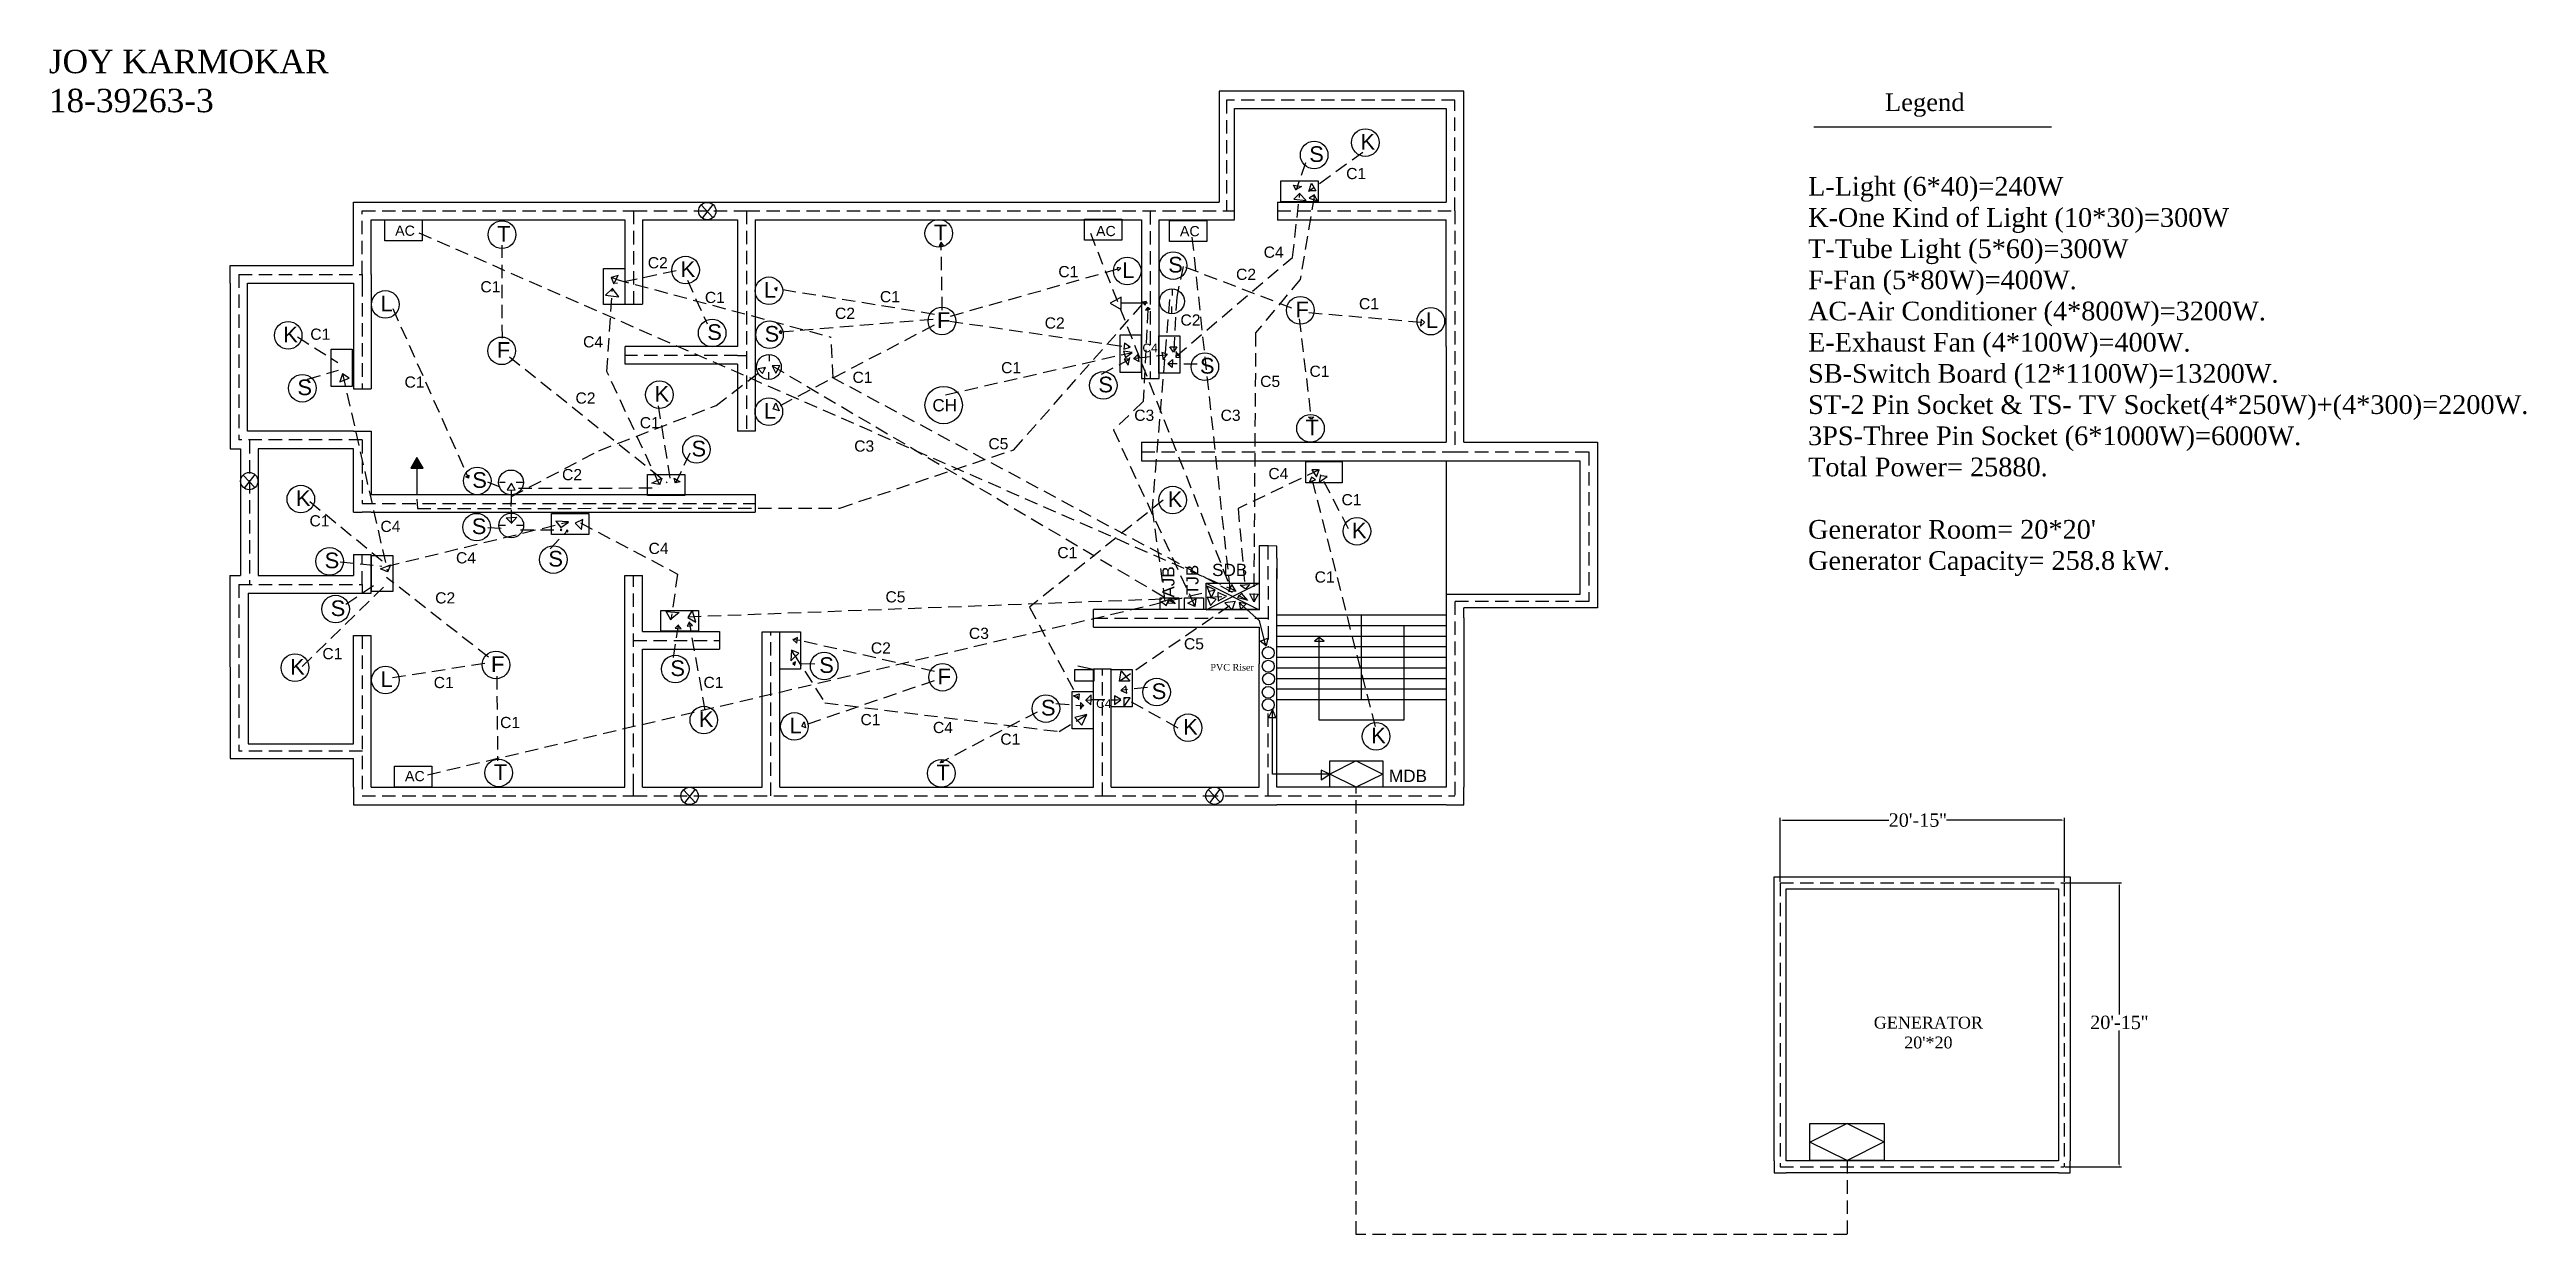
# Model space of a CAD drawing. Header units: inches. Extents: x 52 to 237, y 2 to 91.
import ezdxf

# ---------------------------------------------------------------- set-up
doc = ezdxf.new("R2010")
doc.units = ezdxf.units.IN
doc.header["$LTSCALE"] = 2
doc.header["$MEASUREMENT"] = 0
doc.linetypes.add('ACAD_ISO07W100', pattern=[3, 0, -3])
doc.linetypes.add('HIDDENX2', pattern=[0.75, 0.5, -0.25])
doc.layers.add('dash', color=7, linetype='ACAD_ISO07W100')
doc.styles.get("Standard").update_dxf_attribs({"font": 'arial.ttf'})
doc.dimstyles.get("Standard").update_dxf_attribs({"dimtxt": 0.18, "dimasz": 0.18, "dimexe": 0.18, "dimexo": 0.0625, "dimgap": 0.09, "dimtad": 0, "dimtih": 1, "dimtoh": 1, "dimdec": 4, "dimzin": 0, "dimdsep": 46, "dimtxsty": 'Standard', "dimcen": 0.09, "dimadec": 0, "dimazin": 0, "dimtfac": 1, "dimtdec": 4, "dimtofl": 0, "dimtmove": 0, "dimatfit": 3, "dimfxl": 1, "dimtolj": 1, "dimtzin": 0, "dimarcsym": 0})

# ---------------------------------------------------------------- blocks, each defined once
blk = doc.blocks.new('*D1')
at = {"color": 0, "lineweight": -2, "transparency": 16777216}
for p, q in [((181.58, 28.49), (181.58, 33.29)), ((181.76, 33.11), (189.71, 33.11)), ((202.67, 33.11), (194.04, 33.11)), ((202.85, 28.49), (202.85, 33.29))]:
    blk.add_line(p, q, dxfattribs=at)
at = {"color": 0, "transparency": 16777216}
for points in [[(181.76, 33.14), (181.76, 33.08), (181.58, 33.11)], [(202.67, 33.14), (202.67, 33.08), (202.85, 33.11)]]:
    blk.add_solid(points, dxfattribs=at)
at = {"layer": 'Defpoints', "color": 0, "transparency": 16777216}
for p in [(202.85, 33.11), (181.58, 28.43), (202.85, 28.43)]:
    blk.add_point(p, dxfattribs=at)
at = {"color": 0, "transparency": 16777216, "insert": (191.87, 33.11), "char_height": 0.18, "attachment_point": 5}
blk.add_mtext("\\A1;{\\fTimes New Roman|b0|i0|c0|p18;\\H5.55556x;20'-15''}", dxfattribs=at)
blk = doc.blocks.new('*D2')
at = {"color": 0, "lineweight": -2, "transparency": 16777216}
for p, q in [((202.91, 28.43), (207.13, 28.43)), ((206.95, 28.25), (206.95, 18.57)), ((206.95, 7.35), (206.95, 17.37)), ((202.91, 7.17), (207.13, 7.17))]:
    blk.add_line(p, q, dxfattribs=at)
at = {"color": 0, "transparency": 16777216}
for points in [[(206.92, 28.25), (206.98, 28.25), (206.95, 28.43)], [(206.92, 7.35), (206.98, 7.35), (206.95, 7.17)]]:
    blk.add_solid(points, dxfattribs=at)
at = {"layer": 'Defpoints', "color": 0, "transparency": 16777216}
for p in [(202.85, 28.43), (202.85, 7.17), (206.95, 7.17)]:
    blk.add_point(p, dxfattribs=at)
at = {"color": 0, "transparency": 16777216, "insert": (206.95, 17.97), "char_height": 0.18, "attachment_point": 5}
blk.add_mtext("\\A1;{\\fTimes New Roman|b0|i0|c0|p18;\\H5.55556x;20'-15''}", dxfattribs=at)

msp = doc.modelspace()

# ---------------------------------------------------------------- hatches: boundary and pattern name
msp.add_hatch(color=256).paths.add_polyline_path([(80.05183, 59.4467), (79.58732, 60.25124), (79.12282, 59.4467)])

# ---------------------------------------------------------------- linework, layer by layer
for p, q in [((157.90813, 87.66471), (139.60469, 87.66471)), ((139.60469, 87.66471), (139.60469, 79.35783)), ((157.90813, 79.36471), (157.90813, 87.66471)), ((140.76181, 78.0591), (140.76488, 86.36471)), ((140.76488, 86.36471), (156.58485, 86.36471)), ((156.58485, 86.36471), (156.58869, 79.36471)), ((184.09391, 85.00969), (201.88941, 85.00969)), ((74.82931, 74.61735), (74.82931, 79.36471)), ((74.82931, 79.36471), (76.14802, 79.36471)), ((74.82931, 74.61735), (74.82931, 78.046)), ((76.14802, 79.36471), (95.13747, 79.36471)), ((76.14802, 78.046), (95.13747, 78.046)), ((76.14802, 73.95799), (76.14802, 78.046)), ((95.13747, 79.36471), (104.23658, 79.36471)), ((95.13747, 78.046), (95.13747, 71.71618)), ((96.45618, 78.046), (96.45618, 71.71618)), ((96.45618, 78.046), (103.57722, 78.046)), ((100.8493, 79.15003), (101.73321, 78.20735)), ((101.71923, 79.18951), (100.92999, 78.16912)), ((103.57722, 78.046), (103.57722, 68.55128)), ((104.23658, 79.36471), (139.60469, 79.35783)), ((104.89593, 78.046), (130.21519, 78.046)), ((104.89593, 78.046), (104.89593, 62.21513)), ((130.21519, 78.046), (133.7954, 78.046)), ((133.7954, 78.046), (133.7954, 66.15339)), ((135.11411, 78.046), (140.76488, 78.046)), ((135.11411, 66.15339), (135.11411, 78.046)), ((143.96525, 79.36701), (143.96703, 78.02106)), ((143.96526, 79.36471), (156.58869, 79.36471)), ((143.967, 78.046), (156.58942, 78.046)), ((156.58942, 68.55128), (156.58942, 78.046)), ((157.90813, 66.96882), (157.90813, 79.36471)), ((65.59833, 73.29864), (65.59833, 74.61735)), ((65.59833, 74.61735), (66.91704, 74.61735)), ((66.91704, 74.61735), (74.82931, 74.61735)), ((65.59833, 73.29864), (65.59833, 65.38637)), ((66.91704, 62.22146), (66.91704, 73.29864)), ((66.91704, 73.29864), (74.82931, 73.29864)), ((74.82931, 73.29864), (74.82931, 65.38637)), ((76.14802, 73.95799), (76.14802, 73.29864)), ((76.14802, 73.29864), (76.14802, 65.38637)), ((136.08545, 72.80497), (136.08545, 72.37098)), ((95.13747, 71.71618), (96.45618, 71.71618)), ((134.2445, 71.80066), (132.28805, 71.80066)), ((136.07228, 71.05586), (136.07228, 71.54245)), ((103.57722, 68.55128), (95.1667, 68.55128)), ((95.1667, 67.23257), (95.1667, 68.55128)), ((103.57722, 67.23257), (95.1667, 67.23257)), ((103.57722, 67.23257), (103.57722, 62.21513)), ((105.92753, 67.89444), (105.92753, 67.46045)), ((156.58942, 68.55128), (156.58942, 61.40623)), ((157.90813, 61.40623), (157.90813, 66.96882)), ((65.59833, 65.38637), (65.59833, 61.56211)), ((74.82931, 65.38637), (76.14802, 65.38637)), ((105.91436, 66.14533), (105.91436, 66.63192)), ((133.7929, 66.15339), (135.11411, 66.15339)), ((65.59833, 61.56211), (65.59833, 60.90275)), ((67.70827, 62.22146), (66.91704, 62.22146)), ((74.82931, 62.22146), (67.70827, 62.22146)), ((74.82931, 62.22146), (76.14802, 62.22146)), ((76.14802, 62.22146), (76.14802, 57.4741)), ((104.90097, 62.21513), (103.57481, 62.21513)), ((133.7954, 61.40623), (133.7954, 59.99228)), ((133.7954, 61.40623), (156.58942, 61.40623)), ((157.90813, 61.40623), (167.91726, 61.40623)), ((167.91726, 61.40623), (167.91726, 49.00694)), ((65.59833, 60.90275), (66.38956, 60.90275)), ((66.38956, 60.90275), (66.38956, 51.40803)), ((74.82931, 60.90275), (67.70827, 60.90275)), ((67.70827, 60.90275), (67.70827, 51.40803)), ((74.82931, 56.15539), (74.82931, 60.90275)), ((79.59501, 57.46849), (79.59501, 59.42493)), ((133.7954, 59.99228), (156.60472, 59.99228)), ((156.60472, 59.99228), (156.58942, 35.58349)), ((156.60472, 59.99228), (166.60472, 59.99228)), ((166.60472, 59.99228), (166.60472, 49.99228)), ((66.57749, 58.93916), (67.46139, 57.99648)), ((67.44741, 58.97864), (66.65817, 57.95825)), ((76.14802, 57.4741), (104.90716, 57.4741)), ((85.75235, 58.39766), (86.18634, 58.39766)), ((87.50146, 58.38449), (87.01486, 58.38449)), ((104.89593, 57.4741), (104.89593, 56.15539)), ((74.82931, 56.15539), (75.48867, 56.15539)), ((76.14802, 56.15539), (75.48867, 56.15539)), ((76.14802, 56.15539), (104.89891, 56.15539)), ((85.76766, 55.17764), (86.20165, 55.17764)), ((87.51677, 55.16447), (87.03018, 55.16447)), ((74.82931, 52.99048), (74.82931, 51.40803)), ((74.82931, 52.99048), (76.14802, 52.99048)), ((76.14802, 52.39577), (76.14802, 52.99048)), ((76.14802, 51.40803), (76.14802, 52.39577)), ((143.27043, 53.62898), (142.61108, 53.62898)), ((143.92979, 53.62454), (142.61108, 53.62898)), ((142.61108, 53.62898), (142.61108, 52.72674)), ((142.61108, 52.72674), (142.61108, 48.87365)), ((143.92979, 52.72674), (143.92979, 53.62454)), ((143.92979, 52.72674), (143.92979, 52.72674)), ((143.92979, 52.72674), (143.92979, 51.93551)), ((143.92979, 51.93551), (143.92979, 51.14429)), ((143.92979, 51.14429), (143.92979, 51.93551)), ((65.58692, 51.40803), (66.38956, 51.40803)), ((65.58692, 51.40803), (65.59833, 37.73525)), ((66.95058, 50.08932), (67.70827, 50.08932)), ((66.95058, 50.08932), (66.95058, 38.82825)), ((67.70827, 51.40803), (74.82931, 51.40803)), ((67.70827, 50.08932), (76.16466, 50.08932)), ((76.14802, 50.08932), (76.14802, 51.40803)), ((95.13747, 35.58349), (95.13747, 51.40803)), ((95.13747, 51.40803), (96.45618, 51.40803)), ((96.45618, 47.21692), (96.45618, 51.40803)), ((138.63384, 50.84006), (142.6102, 48.85443)), ((138.63384, 48.85443), (142.6102, 50.84006)), ((142.61108, 48.87365), (130.21413, 48.87365)), ((130.21413, 47.55493), (130.21413, 48.87365)), ((143.92979, 48.46766), (150.2596, 48.46766)), ((150.2596, 42.13784), (150.2596, 48.46766)), ((150.2596, 48.46766), (156.58942, 48.46766)), ((166.60472, 49.99228), (156.60472, 49.99228)), ((167.91726, 49.00444), (157.9065, 49.00444)), ((157.90813, 48.24312), (157.90813, 49.00444)), ((157.90813, 48.24312), (157.90813, 35.58349)), ((74.82632, 46.9324), (76.1491, 46.9324)), ((74.82931, 38.82825), (74.82931, 46.9324)), ((76.14802, 35.58349), (76.14802, 46.9324)), ((96.45486, 47.21692), (102.21153, 47.21692)), ((102.21153, 47.21692), (102.21153, 45.89821)), ((105.41452, 35.58249), (105.41452, 47.20698)), ((105.41452, 47.20698), (106.73323, 47.20698)), ((106.73323, 35.58249), (106.73323, 47.20698)), ((130.21413, 47.55493), (142.61108, 47.55493)), ((142.61108, 47.55493), (142.61108, 44.81447)), ((143.92979, 47.67643), (150.2596, 47.67643)), ((143.92979, 46.8852), (150.2596, 46.8852)), ((147.09469, 46.77806), (146.7434, 46.50786)), ((146.7434, 46.50786), (147.45738, 46.50786)), ((147.45738, 46.50786), (147.09469, 46.77806)), ((147.09469, 40.58853), (147.09469, 46.7385)), ((150.2596, 47.67643), (156.58942, 47.67643)), ((150.2596, 46.8852), (156.58942, 46.8852)), ((153.42451, 47.67643), (153.42451, 40.58853)), ((96.45467, 45.89821), (102.21153, 45.89821)), ((96.45618, 35.58349), (96.45618, 45.89821)), ((130.18934, 44.39372), (129.03552, 44.6358)), ((142.61108, 35.58349), (142.61108, 44.81447)), ((143.92979, 46.09398), (150.2596, 46.09398)), ((143.92979, 45.30275), (150.2596, 45.30275)), ((143.92979, 44.51152), (150.2596, 44.51152)), ((150.2596, 46.09398), (156.58942, 46.09398)), ((150.2596, 45.30275), (156.58942, 45.30275)), ((150.2596, 44.51152), (156.58942, 44.51152)), ((130.21519, 35.58349), (130.21519, 44.42277)), ((130.21519, 44.42277), (131.5339, 44.42277)), ((131.5339, 35.58349), (131.5339, 44.42277)), ((143.92979, 43.72029), (150.2596, 43.72029)), ((143.92979, 42.92907), (150.2596, 42.92907)), ((150.2596, 43.72029), (156.58942, 43.72029)), ((150.2596, 42.92907), (156.58942, 42.92907)), ((143.92979, 35.58349), (143.92979, 42.44079)), ((143.92979, 42.13784), (150.2596, 42.13784)), ((150.2596, 42.13784), (156.58942, 42.13784)), ((153.42451, 40.58853), (147.09469, 40.58853)), ((65.59833, 37.73525), (74.84732, 37.73525)), ((66.95058, 38.82825), (74.84263, 38.82825)), ((74.82931, 35.58349), (74.82931, 37.73525)), ((149.86618, 37.55663), (147.88197, 36.54814)), ((149.86618, 37.55663), (151.85435, 36.56382)), ((74.82931, 35.58349), (74.82931, 34.26478)), ((76.14802, 35.58349), (95.13747, 35.58349)), ((96.45618, 35.58349), (105.41452, 35.58349)), ((99.52591, 35.37837), (100.40982, 34.43568)), ((100.39583, 35.41785), (99.60659, 34.39745)), ((106.73323, 35.58349), (130.21519, 35.58349)), ((131.5339, 35.58349), (142.61108, 35.58349)), ((138.79665, 35.39697), (139.68056, 34.45429)), ((139.66657, 35.43645), (138.87733, 34.41606)), ((156.58942, 35.58349), (143.92979, 35.58349)), ((147.87803, 36.54658), (147.88201, 36.5482)), ((149.86618, 35.571), (147.87803, 36.54658)), ((151.85435, 36.56382), (149.866, 35.57096)), ((157.90813, 34.26478), (157.90813, 35.58349)), ((74.82931, 34.26478), (76.14802, 34.26478)), ((76.14802, 34.26478), (95.13747, 34.26478)), ((95.13747, 34.26478), (96.45618, 34.26478)), ((96.45618, 34.26478), (130.21519, 34.26478)), ((130.21519, 34.26478), (131.5339, 34.26478)), ((131.5339, 34.26478), (137.86372, 34.26478)), ((137.86372, 34.26478), (143.92979, 34.26478)), ((156.58942, 34.26478), (143.92979, 34.26478)), ((156.58942, 34.26478), (157.90813, 34.26478)), ((186.58655, 10.40953), (183.82136, 9.00408)), ((186.58655, 10.40953), (189.35728, 9.02594)), ((186.58655, 7.64234), (183.81586, 9.00192)), ((189.35728, 9.02594), (186.58631, 7.64229))]:
    msp.add_line(p, q)
at = {"color": 7, "linetype": 'HIDDENX2'}
for p, q in [((157.24877, 87.00535), (140.1608, 87.00535)), ((140.1608, 87.00535), (140.1608, 78.70349)), ((157.24877, 78.70535), (157.24877, 87.00535)), ((75.48867, 73.95799), (75.48867, 78.70535)), ((75.48867, 78.70535), (95.79682, 78.70535)), ((95.79682, 78.70535), (104.23658, 78.70535)), ((95.79682, 78.7023), (95.79682, 71.71618)), ((104.23658, 78.71217), (104.23658, 67.89192)), ((104.23658, 78.70535), (130.87455, 78.70535)), ((130.87455, 78.70535), (140.10552, 78.70535)), ((134.45476, 78.695), (134.45476, 66.15339)), ((140.10552, 78.70535), (140.76205, 78.70535)), ((143.96613, 78.70535), (157.24877, 78.70535)), ((157.24877, 78.70535), (157.24877, 60.66277)), ((66.25769, 73.95799), (66.25769, 61.56211)), ((66.25769, 73.95799), (75.48867, 73.95799)), ((75.48867, 73.95799), (75.48867, 73.29864)), ((75.48867, 73.29864), (75.48867, 65.38637)), ((103.57722, 67.89192), (95.16689, 67.89192)), ((103.57722, 67.89192), (104.23658, 67.89192)), ((104.23658, 67.89192), (104.23658, 62.21513)), ((75.48867, 61.56211), (66.25769, 61.56211)), ((67.04892, 61.56211), (67.04892, 50.75489)), ((75.48867, 61.56211), (75.48867, 56.81475)), ((133.7954, 60.66277), (157.24877, 60.66277)), ((157.24877, 60.66277), (167.2689, 60.66277)), ((167.2689, 60.66277), (167.2689, 49.46948)), ((75.48867, 56.81475), (104.90097, 56.81475)), ((75.48867, 52.39577), (75.48867, 52.99048)), ((75.48867, 50.74867), (75.48867, 52.39577)), ((143.25784, 53.62898), (143.26862, 46.07961)), ((66.25769, 50.75547), (75.48867, 50.74867)), ((66.25769, 50.75547), (66.25769, 38.26788)), ((75.48867, 50.74867), (75.48867, 50.08932)), ((95.79682, 35.58349), (95.79682, 51.40803)), ((143.27698, 48.21429), (130.21426, 48.21429)), ((157.24877, 49.46948), (157.24877, 34.92414)), ((167.2689, 49.46948), (157.24877, 49.46948)), ((75.48867, 46.9324), (75.48867, 34.92414)), ((95.79263, 46.55757), (102.21482, 46.55757)), ((106.07388, 34.92235), (106.07388, 47.20698)), ((130.87455, 34.93202), (130.87455, 44.42815)), ((143.27043, 35.58349), (143.27043, 41.29657)), ((75.50187, 38.26788), (66.25769, 38.26788)), ((75.48867, 34.92414), (95.79682, 34.92414)), ((95.79682, 34.92414), (130.87455, 34.92414)), ((130.87455, 34.92414), (138.52307, 34.92414)), ((138.52307, 34.92414), (143.27043, 34.92414)), ((143.27043, 34.92414), (157.24877, 34.92414))]:
    msp.add_line(p, q, dxfattribs=at)
at = {"color": 1, "linetype": 'HIDDENX2'}
for p, q in [((146.07205, 82.30365), (145.36266, 80.2598)), ((150.36072, 83.08857), (146.32924, 80.16994)), ((145.36266, 80.2598), (145.17168, 80.64132)), ((145.17168, 80.64132), (145.77192, 80.53231)), ((145.77192, 80.53231), (145.3081, 80.28705)), ((146.32924, 80.16994), (146.51864, 80.7915)), ((146.84332, 80.19697), (146.32924, 80.19697)), ((146.51864, 80.7915), (146.84332, 80.19697)), ((85.97491, 69.18204), (85.95602, 76.14259)), ((118.8072, 76.35922), (118.6659, 76.09711)), ((118.6659, 76.09711), (118.97878, 76.11727)), ((118.97878, 76.11727), (118.79711, 76.35922)), ((118.89077, 71.27861), (118.8072, 76.35922)), ((98.98845, 74.22426), (94.44771, 73.26481)), ((119.51598, 70.83657), (132.24636, 74.42512)), ((132.24636, 74.42512), (131.96909, 74.46576)), ((131.96909, 74.46576), (132.05945, 74.22882)), ((132.05945, 74.22882), (132.24019, 74.42439)), ((136.91001, 74.54971), (136.42838, 72.25768)), ((145.05707, 71.42803), (136.91001, 74.54971)), ((99.81801, 73.52648), (101.30248, 70.25562)), ((118.30347, 70.96355), (106.34352, 72.89161)), ((106.34352, 72.89161), (106.4978, 72.73183)), ((106.53858, 72.97043), (106.35215, 72.88896)), ((106.4978, 72.73183), (106.53858, 72.97043)), ((77.77645, 71.40281), (83.44685, 58.69184)), ((118.20996, 70.58309), (106.67124, 69.6145)), ((119.44712, 70.45066), (132.94743, 68.5024)), ((136.42838, 72.25768), (136.20173, 68.12637)), ((145.59607, 70.64038), (146.4963, 63.11173)), ((146.30919, 71.0948), (154.99011, 70.36466)), ((154.71597, 70.59283), (154.67028, 70.09085)), ((154.99011, 70.36466), (154.71597, 70.59283)), ((70.65851, 69.26944), (73.66741, 67.37123)), ((118.27504, 70.14671), (106.24917, 63.86339)), ((106.67124, 69.6145), (106.85956, 69.53388)), ((106.83266, 69.75783), (106.68917, 69.62346)), ((106.85956, 69.53388), (106.83266, 69.75783)), ((132.52278, 68.81013), (132.46391, 68.35146)), ((132.94743, 68.5024), (132.52278, 68.81013)), ((154.67028, 70.09085), (154.94442, 70.31902)), ((71.39753, 66.10576), (73.7202, 66.79123)), ((86.51139, 67.78879), (98.31388, 58.3575)), ((119.12195, 64.94336), (133.09391, 68.11644)), ((130.79623, 66.49651), (132.93023, 67.59991)), ((133.09391, 68.11644), (132.45031, 68.20545)), ((132.45031, 68.20545), (132.59883, 67.73071)), ((132.46391, 68.35146), (132.94665, 68.49847)), ((132.93023, 67.59991), (132.50343, 67.59991)), ((132.50343, 67.59991), (132.8047, 67.14852)), ((132.59883, 67.73071), (133.10381, 68.11644)), ((132.8047, 67.14852), (132.93023, 67.7253)), ((135.75631, 67.26328), (136.12574, 67.59536)), ((137.95441, 67.22638), (135.75631, 67.26328)), ((136.0888, 66.98654), (135.79325, 67.24483)), ((136.20173, 68.12637), (135.92255, 68.53628)), ((135.92255, 68.53628), (136.43975, 68.53628)), ((136.12574, 67.59536), (136.0888, 66.98654)), ((136.43975, 68.53628), (136.20173, 68.12637)), ((97.63508, 64.12626), (98.52992, 58.55045)), ((106.24917, 63.86339), (106.43418, 64.34388)), ((106.6932, 63.75251), (106.32318, 63.86339)), ((106.43418, 64.34388), (106.6932, 63.75251)), ((146.28861, 63.27626), (146.66818, 63.29056)), ((146.4963, 63.11173), (146.28861, 63.27626)), ((146.66818, 63.29056), (146.51779, 63.11173)), ((99.99389, 60.56332), (98.92811, 58.32772)), ((83.23921, 58.80346), (83.46411, 58.93825)), ((83.44685, 58.69184), (83.23921, 58.80346)), ((83.46411, 58.93825), (83.44685, 58.69184)), ((84.86071, 58.44071), (86.01442, 57.96854)), ((87.18893, 57.94975), (97.69179, 57.97559)), ((98.92811, 58.32772), (98.82153, 58.70032)), ((98.82153, 58.70032), (99.27449, 58.43417)), ((99.27449, 58.43417), (98.92811, 58.35433)), ((146.51822, 58.78816), (146.37881, 58.42477)), ((146.37881, 58.42477), (146.80378, 58.5754)), ((151.31205, 40.11953), (146.51822, 58.78816)), ((146.80378, 58.5754), (146.51822, 58.78816)), ((147.18392, 58.95804), (147.08196, 58.41493)), ((147.08196, 58.41493), (147.69366, 58.82227)), ((149.29086, 54.91866), (147.18392, 58.95804)), ((147.69366, 58.82227), (147.18392, 58.89016)), ((71.57203, 56.95527), (77.13963, 52.39544)), ((135.40825, 57.05313), (125.42546, 49.05947)), ((84.88914, 55.00719), (86.0332, 54.9564)), ((87.32981, 54.82943), (90.43148, 54.82943)), ((89.54165, 53.40733), (90.86368, 54.80403)), ((90.36003, 54.75754), (90.36003, 54.91319)), ((90.36003, 54.91319), (90.43148, 54.82943)), ((90.43148, 54.82943), (90.36003, 54.75754)), ((90.86368, 54.80403), (90.75392, 54.78348)), ((90.75392, 54.78348), (90.86213, 54.69701)), ((90.86213, 54.69701), (90.86213, 54.8024)), ((73.8332, 52.43805), (76.94765, 52.11844)), ((70.99139, 44.61796), (77.09477, 50.57428)), ((74.25354, 49.2779), (76.70893, 50.92465)), ((84.94764, 45.29857), (77.30616, 51.27576)), ((125.42546, 49.05947), (129.0883, 42.18629)), ((98.77508, 45.28529), (99.15854, 47.74018)), ((99.15854, 47.74018), (98.91452, 47.47902)), ((98.91452, 47.47902), (99.35028, 47.42679)), ((99.35028, 47.42679), (99.14111, 47.70536)), ((99.96984, 47.94022), (99.79367, 47.63228)), ((99.79367, 47.63228), (100.19005, 47.67627)), ((101.15897, 41.34143), (99.96984, 47.94022)), ((100.19005, 47.67627), (99.96984, 47.89623)), ((108.23767, 46.54966), (107.69987, 46.62641)), ((107.69987, 46.62641), (108.01023, 46.35353)), ((108.06687, 46.7873), (107.70813, 46.61757)), ((108.01023, 46.35353), (108.06687, 46.7873)), ((118.30239, 44.24738), (108.23767, 46.54966)), ((84.65985, 44.83551), (77.67772, 43.73956)), ((107.89756, 44.9596), (107.68884, 44.83855)), ((109.36235, 44.79304), (107.70022, 44.83674)), ((107.70022, 44.83674), (107.8639, 44.69731)), ((107.8639, 44.69731), (107.89756, 44.9596)), ((85.55565, 43.89281), (85.62076, 37.54948)), ((118.28476, 43.54523), (108.38176, 40.151)), ((134.24928, 43.03813), (132.24343, 42.82346)), ((132.24343, 42.82346), (132.69372, 42.60879)), ((132.63232, 43.15057), (132.25367, 42.81323)), ((132.69372, 42.60879), (132.63232, 43.15057)), ((125.99377, 41.2042), (118.73254, 37.38875)), ((127.39427, 41.83259), (129.48531, 41.67672)), ((128.69986, 42.41262), (129.12066, 42.57428)), ((129.0883, 42.18629), (128.69986, 42.41262)), ((129.12066, 42.57428), (129.0883, 42.12162)), ((129.48531, 41.67672), (129.22466, 41.91552)), ((129.22466, 41.91552), (129.22466, 41.42628)), ((129.22466, 41.42628), (129.4414, 41.71695)), ((132.46433, 41.60033), (132.94275, 42.27521)), ((132.94275, 42.27521), (132.46433, 42.26253)), ((136.53624, 40.00645), (132.46433, 42.26253)), ((132.46433, 42.26253), (132.46433, 41.60033)), ((108.38176, 40.151), (108.55217, 40.45955)), ((108.66048, 40.02682), (108.38176, 40.151)), ((108.55217, 40.45955), (108.66048, 40.02682)), ((118.73254, 37.38875), (118.89268, 37.56483)), ((118.96897, 37.42764), (118.73254, 37.38875)), ((118.89268, 37.56483), (118.96897, 37.42764))]:
    msp.add_line(p, q, dxfattribs=at)
at = {"color": 2, "linetype": 'HIDDENX2'}
for p, q in [((145.09148, 75.22947), (145.65282, 80.04213)), ((145.65282, 80.04213), (145.18504, 79.57488)), ((146.1206, 79.48143), (145.65282, 79.99541)), ((146.72162, 79.7637), (145.6633, 73.572)), ((146.72945, 79.89872), (146.34941, 79.65197)), ((146.71045, 79.74687), (146.72945, 79.89872)), ((146.95747, 79.46217), (146.74845, 79.86075)), ((145.18504, 79.57488), (146.1206, 79.48143)), ((146.34941, 79.65197), (146.95747, 79.46217)), ((136.39322, 67.84108), (145.09148, 75.22947)), ((94.20991, 72.90429), (93.69796, 72.39292)), ((93.69796, 72.39292), (94.6792, 72.26508)), ((93.79683, 66.68999), (94.20991, 72.90429)), ((94.47849, 73.59285), (94.10639, 73.72028)), ((94.10639, 73.72028), (94.31902, 73.24241)), ((94.63796, 73.86895), (94.12765, 73.72028)), ((94.6792, 72.26508), (94.20207, 72.91321)), ((94.31902, 73.24241), (94.63796, 73.86895)), ((94.45849, 73.59391), (110.56344, 69.26288)), ((145.6633, 73.572), (142.33715, 69.57004)), ((110.7326, 66.20591), (110.56344, 69.26288)), ((142.33715, 69.57004), (142.19374, 49.43849)), ((133.43984, 67.68126), (133.19233, 67.64902)), ((133.19233, 67.64902), (133.62279, 67.44478)), ((133.51517, 67.96074), (133.21385, 67.64902)), ((133.43255, 67.68108), (135.73654, 67.95505)), ((133.62279, 67.44478), (133.51517, 67.96074)), ((135.73654, 67.95505), (135.32511, 68.11944)), ((135.32511, 68.11944), (135.4074, 67.57149)), ((135.4074, 67.57149), (135.68168, 67.95505)), ((136.70514, 67.73622), (136.37479, 68.17619)), ((136.39314, 68.10286), (136.37479, 67.75455)), ((136.37479, 67.75455), (136.70514, 67.73622)), ((74.02492, 66.51184), (73.82553, 65.90439)), ((73.82553, 65.90439), (74.51342, 66.18322)), ((74.51342, 66.18322), (74.00498, 66.52179)), ((74.01494, 66.52507), (77.38046, 51.69233)), ((97.72673, 58.23), (93.79683, 66.68999)), ((110.62894, 66.26156), (141.69406, 49.58252)), ((147.08965, 59.32351), (141.03169, 56.44436)), ((147.03805, 59.32797), (146.53359, 59.32797)), ((146.53359, 59.32797), (146.90223, 58.8047)), ((146.90223, 58.8047), (147.09626, 59.32797)), ((97.1614, 58.33063), (97.89789, 58.71518)), ((97.73051, 58.23031), (97.1614, 58.33063)), ((97.89789, 58.71518), (97.73051, 58.19687)), ((91.99944, 55.60047), (91.42641, 55.34494)), ((91.90735, 54.86456), (91.99944, 55.60047)), ((141.03169, 56.44436), (141.54508, 50.42865)), ((77.29188, 52.10184), (90.91403, 55.42721)), ((90.91403, 55.42721), (89.98123, 55.4754)), ((89.98123, 55.4754), (90.35113, 55.00953)), ((90.35113, 55.00953), (90.91403, 55.41114)), ((91.42641, 55.34494), (91.90735, 54.86456)), ((91.81289, 55.34903), (99.08737, 51.52636)), ((76.844, 51.92873), (77.61714, 52.21242)), ((77.38046, 51.69233), (76.844, 51.92873)), ((77.61714, 52.21242), (77.38046, 51.67657)), ((99.08737, 51.52636), (98.58132, 48.11439)), ((140.19137, 49.85207), (139.5168, 50.13714)), ((139.5168, 50.13714), (139.54274, 49.51517)), ((141.29101, 50.07637), (140.98755, 49.78448)), ((141.17659, 50.70471), (141.88286, 50.73538)), ((141.54508, 50.42865), (141.17659, 50.70471)), ((141.76377, 49.54683), (141.29101, 50.08759)), ((141.88286, 50.73538), (141.57579, 50.39798)), ((142.19374, 49.43849), (141.89547, 50.05299)), ((141.89547, 50.05299), (142.5293, 50.01575)), ((98.58132, 48.11439), (98.23341, 48.71465)), ((98.23341, 48.71465), (99.21388, 48.65146)), ((99.21388, 48.65146), (98.51806, 48.11439)), ((100.1311, 48.71465), (99.84645, 48.27235)), ((99.84645, 48.27235), (100.44738, 47.92484)), ((99.84648, 48.33821), (140.19137, 49.85207)), ((100.44738, 47.92484), (100.19436, 48.74624)), ((132.13977, 43.51681), (140.82645, 49.46586)), ((139.54274, 49.51517), (140.08759, 49.82615)), ((140.82645, 49.46586), (140.03124, 49.37421)), ((140.03124, 49.37421), (140.58177, 48.85486)), ((140.58177, 48.85486), (140.81116, 49.46586)), ((140.98755, 49.78448), (141.73677, 49.60078)), ((142.5293, 50.01575), (142.21238, 49.41987)), ((107.59758, 45.83447), (107.55487, 45.02921)), ((107.55487, 45.02921), (108.14904, 45.60417)), ((107.80123, 45.51432), (107.59758, 45.83447)), ((108.14904, 45.60417), (107.59758, 45.83447)), ((107.80123, 45.51432), (110.10565, 41.89181)), ((132.14292, 43.51684), (132.27749, 44.29454)), ((132.92151, 43.51684), (132.14292, 43.51684)), ((132.27749, 44.29454), (132.62353, 43.86248)), ((132.5933, 43.89161), (132.92151, 43.51684)), ((110.10565, 41.89181), (127.63435, 39.74094)), ((129.71211, 41.02392), (128.80545, 40.79751)), ((128.80545, 40.79751), (129.33433, 40.23149)), ((129.29656, 40.75978), (129.71211, 41.02392)), ((129.33433, 40.23149), (129.71211, 41.02392)), ((129.61023, 42.08369), (130.03988, 42.10753)), ((130.03307, 42.48174), (129.62101, 42.0795)), ((129.62101, 42.0795), (130.01434, 41.73339)), ((130.01434, 41.73339), (130.04243, 42.13563)), ((130.03988, 42.10753), (130.03307, 42.48174)), ((130.04243, 42.13563), (131.97546, 42.12131)), ((132.23985, 42.14532), (131.78317, 42.40941)), ((131.78317, 42.40941), (131.78317, 41.76118)), ((131.78317, 41.76118), (132.23985, 42.12131)), ((131.97546, 42.12131), (132.23985, 42.14532)), ((127.63435, 39.74094), (129.29656, 40.75978)), ((149.86961, 2.10327), (149.86961, 35.60363)), ((186.5845, 7.6558), (186.5845, 2.10327)), ((186.5845, 2.10327), (149.86961, 2.10327))]:
    msp.add_line(p, q, dxfattribs=at)
at = {"color": 5, "linetype": 'HIDDENX2'}
for p, q in [((79.7325, 77.06829), (140.15402, 50.57491)), ((129.97217, 77.04052), (140.48126, 50.39859)), ((137.56958, 76.74516), (140.40998, 50.39252)), ((80.37142, 36.50816), (139.31624, 50.3368)), ((139.31624, 50.3368), (138.69311, 50.63319)), ((138.69311, 50.63319), (139.00962, 49.78354)), ((139.00962, 49.78354), (139.31624, 50.3368)), ((140.15402, 50.57491), (140.83112, 50.29642)), ((140.54824, 50.73746), (140.30354, 50.21927)), ((140.30354, 50.21927), (140.87539, 50.27821)), ((140.83112, 50.29642), (140.54824, 50.73746)), ((139.39257, 49.6575), (138.70646, 49.80094)), ((138.70646, 49.80094), (138.96175, 49.16342)), ((138.96175, 49.16342), (139.39257, 49.64156))]:
    msp.add_line(p, q, dxfattribs=at)
at = {"color": 67, "linetype": 'HIDDENX2', "true_color": 0x727430}
for p, q in [((124.25346, 60.83677), (133.93911, 71.80066)), ((134.16391, 71.91945), (133.8726, 71.87881)), ((133.8726, 71.87881), (134.06149, 71.65684)), ((134.27769, 71.3054), (133.92964, 64.43593)), ((134.06149, 71.65684), (134.16391, 71.91945)), ((134.23705, 71.47926), (134.09482, 71.26839)), ((134.09482, 71.26839), (134.43483, 71.34386)), ((134.43483, 71.34386), (134.23705, 71.47926)), ((134.23705, 71.47926), (134.43483, 71.34386)), ((134.43483, 71.34386), (134.23705, 71.47926)), ((134.23705, 71.47926), (134.27769, 71.3054)), ((133.92964, 64.43593), (131.7014, 62.32338)), ((131.7014, 62.32338), (137.79536, 49.09773)), ((111.23148, 56.47013), (124.25346, 60.83677)), ((79.57928, 57.13501), (79.62473, 56.4312)), ((79.62473, 56.4312), (111.23148, 56.47013)), ((137.26849, 49.34917), (137.85391, 49.68248)), ((137.79536, 49.09773), (137.26849, 49.34917)), ((137.85391, 49.68248), (137.79536, 49.09773))]:
    msp.add_line(p, q, dxfattribs=at)
at = {"color": 6, "linetype": 'HIDDENX2'}
for p, q in [((135.89969, 72.08223), (134.58328, 56.40594)), ((101.96297, 64.13408), (105.66527, 66.9869)), ((105.66527, 66.9869), (105.12596, 66.89298)), ((105.12596, 66.89298), (105.44805, 66.52995)), ((105.44805, 66.52995), (105.66527, 66.9869)), ((106.73818, 67.14781), (106.17158, 67.10868)), ((106.17158, 67.10868), (136.32801, 49.31976)), ((106.17158, 67.10868), (106.4306, 66.55384)), ((106.4306, 66.55384), (106.73818, 67.14781)), ((93.18323, 60.75296), (101.96297, 64.13408)), ((86.65372, 57.32628), (93.18323, 60.75296)), ((86.64845, 58.31912), (86.33827, 57.82511)), ((86.33827, 57.82511), (86.93367, 57.8106)), ((86.93367, 57.8106), (86.64807, 58.31346)), ((86.64845, 55.33511), (86.64845, 58.31912)), ((86.25736, 55.74537), (87.06511, 55.78425)), ((86.64664, 55.33709), (86.25736, 55.74537)), ((87.06511, 55.78425), (86.64177, 55.32251)), ((86.64527, 56.58206), (86.65372, 57.32628)), ((134.58328, 56.40594), (135.59081, 49.19969)), ((135.26459, 49.46037), (135.80828, 49.61243)), ((135.59081, 49.19969), (135.26459, 49.46037)), ((135.80828, 49.61243), (135.61255, 49.13452)), ((135.74891, 49.34387), (135.98216, 49.69736)), ((136.32801, 49.31976), (135.74891, 49.34387)), ((135.98216, 49.69736), (136.31997, 49.31173))]:
    msp.add_line(p, q, dxfattribs=at)
at = {"color": 7}
for p, q in [((143.92979, 42.44079), (143.92979, 51.14429)), ((95.79682, 34.92414), (95.79682, 35.58349)), ((143.27043, 34.92414), (143.27043, 35.58349))]:
    msp.add_line(p, q, dxfattribs=at)
at = {"color": 4, "linetype": 'Continuous'}
for p, q in [((141.20397, 49.31006), (141.10636, 49.40647)), ((141.10636, 49.40647), (141.19755, 48.87703)), ((141.62501, 49.304), (141.10636, 49.40647)), ((141.19755, 48.87703), (141.62501, 49.304)), ((142.61866, 48.03596), (141.20397, 49.31006)), ((143.0593, 46.34489), (142.61866, 48.03596)), ((142.68818, 46.50817), (143.2382, 46.73439)), ((143.11597, 46.15628), (142.68818, 46.50817)), ((143.05846, 46.35018), (143.11597, 46.15628)), ((143.2382, 46.73439), (143.11597, 46.15269)), ((143.58696, 41.39609), (143.31073, 40.78434)), ((143.31073, 40.78434), (143.85833, 40.78434)), ((143.58696, 36.54658), (143.58696, 41.39609)), ((143.85833, 40.78434), (143.58696, 41.39609)), ((147.87803, 36.54658), (143.58696, 36.54658)), ((147.87803, 36.54658), (147.23263, 36.86357)), ((147.23263, 36.86357), (147.23263, 36.13159)), ((147.23263, 36.13159), (147.88201, 36.5482))]:
    msp.add_line(p, q, dxfattribs=at)
at = {"color": 0}
for p, q in [((181.13795, 27.98141), (181.13795, 28.87471)), ((181.13795, 28.87471), (182.03124, 28.87471)), ((181.13795, 7.61424), (181.13795, 27.98141)), ((182.03124, 28.87471), (202.39842, 28.87471)), ((182.03124, 27.98141), (202.39842, 27.98141)), ((182.03124, 7.61424), (182.03124, 27.98141)), ((202.39842, 28.87471), (203.29172, 28.87471)), ((202.39842, 27.98141), (202.39842, 7.61424)), ((203.29172, 28.87471), (203.29172, 27.98141)), ((203.29172, 27.98141), (203.29172, 7.61424)), ((181.13795, 7.61424), (181.13795, 6.72094)), ((202.39842, 7.61424), (182.03124, 7.61424)), ((203.29172, 6.72094), (203.29172, 7.61424)), ((181.13795, 6.72094), (182.03124, 6.72094)), ((202.39842, 6.72094), (182.03124, 6.72094)), ((202.39842, 6.72094), (203.29172, 6.72094))]:
    msp.add_line(p, q, dxfattribs=at)
at = {"color": 0, "linetype": 'HIDDENX2'}
for p, q in [((181.5846, 28.42806), (181.5846, 7.16759)), ((181.5846, 28.42806), (202.84507, 28.42806)), ((202.84507, 28.42806), (202.84507, 7.16759)), ((181.5846, 7.16759), (202.84507, 7.16759))]:
    msp.add_line(p, q, dxfattribs=at)
for points in [[(144.21035, 79.38751), (144.21035, 80.95506), (147.00598, 80.95506), (147.00598, 79.38751)], [(79.97501, 78.03054), (79.97501, 76.46298), (77.17939, 76.46298), (77.17939, 78.03054)], [(132.3228, 78.08347), (132.3228, 76.51591), (129.52717, 76.51591), (129.52717, 78.08347)], [(138.69344, 77.99483), (138.69344, 76.42727), (135.89782, 76.42727), (135.89782, 77.99483)], [(95.14396, 71.70392), (93.54768, 71.70392), (93.54768, 74.40527), (95.14396, 74.40527)], [(131.46175, 71.79297), (132.26629, 71.32847), (132.26629, 72.25747)], [(133.77759, 66.62379), (132.21004, 66.62379), (132.21004, 69.41942), (133.77759, 69.41942)], [(136.67291, 66.55271), (135.10535, 66.55271), (135.10535, 69.34834), (136.67291, 69.34834)], [(73.17057, 68.36928), (74.73813, 68.36928), (74.73813, 65.57366), (73.17057, 65.57366)], [(79.58732, 60.25124), (79.12282, 59.4467), (80.05183, 59.4467)], [(146.10235, 58.35525), (146.10235, 59.95153), (148.8037, 59.95153), (148.8037, 58.35525)], [(99.61784, 58.98021), (99.61784, 57.41265), (96.82221, 57.41265), (96.82221, 58.98021)], [(92.43764, 56.06187), (92.43764, 54.49431), (89.64201, 54.49431), (89.64201, 56.06187)], [(77.77426, 50.21787), (76.17798, 50.21787), (76.17798, 52.91922), (77.77426, 52.91922)], [(138.63384, 50.84006), (142.6102, 50.84006), (142.6102, 48.85443), (138.63384, 48.85443)], [(97.84394, 47.24193), (97.84394, 48.80949), (100.63957, 48.80949), (100.63957, 47.24193)], [(135.19353, 49.75631), (136.6015, 49.75631), (136.6015, 48.883), (135.19353, 48.883)], [(137.01648, 49.75631), (138.42445, 49.75631), (138.42445, 48.883), (137.01648, 48.883)], [(106.72403, 47.20696), (108.29159, 47.20696), (108.29159, 44.41134), (106.72403, 44.41134)], [(130.18, 39.93304), (128.61244, 39.93304), (128.61244, 42.72866), (130.18, 42.72866)], [(130.21911, 43.52218), (128.81114, 43.52218), (128.81114, 44.39548), (130.21911, 44.39548)], [(131.52808, 44.39596), (133.09564, 44.39596), (133.09564, 41.60033), (131.52808, 41.60033)], [(80.70027, 37.13928), (80.70027, 35.57172), (77.90465, 35.57172), (77.90465, 37.13928)], [(147.878, 37.55663), (151.85435, 37.55663), (151.85435, 35.571), (147.878, 35.571)], [(183.81582, 10.40953), (189.35728, 10.40953), (189.35728, 7.64234), (183.81582, 7.64234)]]:
    msp.add_lwpolyline(points, close=True)
for centre, radius in [((146.7163, 82.89076), 1.03274), ((150.54633, 83.82038), 1.03274), ((85.94718, 76.93103), 1.03274), ((101.30763, 78.69359), 0.64645), ((118.62977, 77.02687), 1.03274), ((99.6833, 74.27927), 1.03274), ((132.72792, 74.21003), 1.03274), ((136.16434, 74.61356), 1.03274), ((77.21948, 71.70601), 1.03274), ((105.91666, 72.72687), 1.03274), ((136.07335, 71.93826), 0.92898), ((145.68104, 71.26574), 1.03274), ((101.67407, 69.57018), 1.03274), ((105.96465, 69.44162), 1.03274), ((118.86345, 70.46557), 1.03274), ((155.44653, 70.45208), 1.03274), ((69.94963, 69.39285), 1.03274), ((85.92551, 68.23239), 1.03274), ((105.91543, 67.02773), 0.92898), ((138.53777, 67.04705), 1.03274), ((71.00596, 65.4361), 1.03274), ((97.72705, 64.95242), 1.03274), ((118.99497, 64.17147), 1.39856), ((130.93536, 65.64664), 1.03274), ((105.91304, 63.67957), 1.03274), ((146.44209, 62.43369), 1.03274), ((100.4987, 60.85358), 1.03274), ((84.09195, 58.50132), 1.03274), ((86.61905, 58.38556), 0.92898), ((67.03582, 58.48272), 0.64645), ((70.89434, 57.13973), 1.03274), ((136.12854, 57.06296), 1.03274), ((84.05423, 55.03905), 1.03274), ((86.63436, 55.16554), 0.92898), ((149.91305, 54.73101), 1.03274), ((73.04679, 52.48111), 1.03274), ((89.78602, 52.61066), 1.03274), ((73.49583, 48.90516), 1.03274), ((70.4585, 44.52188), 1.03274), ((77.228, 43.59887), 1.03274), ((85.49508, 44.72872), 1.03274), ((98.91271, 44.41637), 1.03274), ((110.05311, 44.64928), 1.03274), ((118.90934, 43.80584), 1.03274), ((134.92676, 42.69539), 1.03274), ((101.04756, 40.59928), 1.03274), ((107.82501, 40.12368), 1.03274), ((126.64117, 41.46149), 1.03274), ((137.2831, 40.02535), 1.03274), ((151.34987, 39.38298), 1.03274), ((85.69465, 36.64756), 1.03274), ((118.82325, 36.61499), 1.03274), ((99.98424, 34.92193), 0.64645), ((139.25498, 34.94054), 0.64645)]:
    msp.add_circle(centre, radius)
at = {"color": 20, "linetype": 'Continuous'}
for centre in [(143.28211, 45.63207), (143.28256, 44.63265), (143.28256, 42.67736), (143.30481, 43.67722), (143.28256, 41.74415)]:
    msp.add_circle(centre, 0.44774, dxfattribs=at)

# ---------------------------------------------------------------- texts
at = {"attachment_point": 1}
for s, insert, char_height, width in [('{\\fTimes New Roman|b0|i0|c0|p18;JOY KARMOKAR\\P18-39263-3}', (52.03738, 90.76339), 1.7513081, 30.7369682), ('S', (146.34828, 83.54295), 1.17293, 1.882647), ('K', (150.17832, 84.47258), 1.17293, 1.882647), ('T', (85.57916, 77.58323), 1.17293, 1.882647), ('T', (118.26175, 77.67907), 1.17293, 1.882647), ('K', (99.31529, 74.93146), 1.17293, 1.882647), ('L', (132.3599, 74.86223), 1.17293, 1.882647), ('S', (135.79633, 75.26575), 1.17293, 1.882647), ('L', (76.85146, 72.35821), 1.17293, 1.882647), ('L', (105.54864, 73.37907), 1.17293, 1.882647), ('F', (118.49543, 71.11777), 1.17293, 1.882647), ('F', (145.31303, 71.91794), 1.17293, 1.882647), ('L', (155.07852, 71.10427), 1.17293, 1.882647), ('K', (69.58162, 70.04505), 1.17293, 1.882647), ('F', (85.5575, 68.88459), 1.17293, 1.882647), ('S', (101.30605, 70.22238), 1.17293, 1.882647), ('S', (105.59663, 70.09382), 1.17293, 1.882647), ('S', (138.16975, 67.69925), 1.17293, 1.882647), ('S', (70.63795, 66.0883), 1.17293, 1.882647), ('K', (97.35903, 65.60462), 1.17293, 1.882647), ('S', (130.56734, 66.29884), 1.17293, 1.882647), ('L', (105.54502, 64.33177), 1.17293, 1.882647), ('T', (146.07407, 63.08589), 1.17293, 1.882647), ('S', (100.13069, 61.50578), 1.17293, 1.882647), ('K', (70.52632, 57.79193), 1.17293, 1.882647), ('S', (83.72394, 59.15351), 1.17293, 1.882647), ('K', (135.76052, 57.71516), 1.17293, 1.882647), ('S', (83.68621, 55.69124), 1.17293, 1.882647), ('K', (149.54503, 55.38321), 1.17293, 1.882647), ('S', (72.67877, 53.13331), 1.17293, 1.882647), ('S', (89.418, 53.26286), 1.17293, 1.882647), ('S', (73.12782, 49.55736), 1.17293, 1.882647), ('K', (70.09048, 45.17408), 1.17293, 1.882647), ('F', (85.12706, 45.38092), 1.17293, 1.882647), ('S', (98.5447, 45.06857), 1.17293, 1.882647), ('S', (109.68509, 45.30148), 1.17293, 1.882647), ('{\\fTimes New Roman|b0|i0|c0|p18;PVC Riser}', (138.94987, 44.79781), 0.5, 8.0897446), ('L', (76.85999, 44.25107), 1.17293, 1.882647), ('F', (118.54132, 44.45804), 1.17293, 1.882647), ('S', (134.55875, 43.34759), 1.17293, 1.882647), ('K', (100.67954, 41.25148), 1.17293, 1.882647), ('L', (107.457, 40.77588), 1.17293, 1.882647), ('S', (126.27316, 42.11368), 1.17293, 1.882647), ('K', (136.91508, 40.67755), 1.17293, 1.882647), ('K', (150.98185, 40.03518), 1.17293, 1.882647), ('T', (85.32663, 37.29976), 1.17293, 1.882647), ('T', (118.45524, 37.26718), 1.17293, 1.882647)]:
    msp.add_mtext(s, dxfattribs=dict(at, insert=insert, char_height=char_height, width=width))
at = {"color": 1, "attachment_point": 1}
for s, insert, char_height, width in [('C1', (149.11151, 81.92022), 0.837807, 1.882647), ('{\\C2;C4}', (142.93876, 76.03598), 0.837807, 1.882647), ('C2', (96.85501, 75.24388), 0.837807, 1.882647), ('C1', (127.57469, 74.58048), 0.837807, 1.882647), ('C2', (140.8722, 74.37979), 0.837807, 1.882647), ('C1', (84.33035, 73.4471), 0.837807, 1.882647), ('C1', (101.12784, 72.6484), 0.837807, 1.882647), ('C1', (114.22713, 72.70526), 0.837807, 1.882647), ('C2', (110.86307, 71.46263), 0.837807, 1.882647), ('C2', (126.55263, 70.7375), 0.837807, 1.882647), ('C2', (136.7145, 70.95723), 0.837807, 1.882647), ('C1', (150.06915, 72.17707), 0.837807, 1.882647), ('C1', (71.60375, 69.8982), 0.837807, 1.882647), ('{\\C2;C4}', (92.0134, 69.32891), 0.837807, 1.882647), ('{\\C2;C4}', (133.86849, 68.76962), 0.6378, 0.9165928), ('C1', (123.29246, 67.39316), 0.837807, 1.882647), ('C1', (146.36799, 67.12335), 0.837807, 1.882647), ('C1', (78.65306, 66.31654), 0.837807, 1.882647), ('C2', (91.44697, 65.11844), 0.837807, 1.882647), ('C1', (112.17441, 66.67003), 0.837807, 1.882647), ('{\\C2;C5}', (142.67608, 66.36501), 0.837807, 1.882647), ('C1', (96.25684, 63.2735), 0.837807, 1.882647), ('{\\C5;C3}', (133.25381, 63.83055), 0.837807, 1.882647), ('{\\C5;C3}', (139.71534, 63.83055), 0.837807, 1.882647), ('{\\C5;C3}', (112.30001, 61.52491), 0.837807, 1.882647), ('{\\C2;C5}', (122.33924, 61.70046), 0.837807, 1.882647), ('C2', (90.44043, 59.38982), 0.837807, 1.882647), ('{\\C2;C4}', (143.29197, 59.46737), 0.837807, 1.882647), ('C1', (148.76425, 57.51255), 0.837807, 1.882647), ('C1', (71.54618, 55.9306), 0.837807, 1.882647), ('{\\C2;C4}', (76.85333, 55.51432), 0.837807, 1.882647), ('{\\C2;C4}', (96.91374, 53.86661), 0.837807, 1.882647), ('{\\C2;C4}', (82.50548, 53.16193), 0.837807, 1.882647), ('C1', (127.49944, 53.55313), 0.837807, 1.882647), ('C2', (80.94872, 50.16334), 0.837807, 1.882647), ('{\\C2;C5}', (114.63909, 50.24154), 0.837807, 1.882647), ('C1', (146.75127, 51.72598), 0.837807, 1.882647), ('C2', (113.54826, 46.41606), 0.837807, 1.882647), ('{\\C5;C3}', (120.88461, 47.51065), 0.837807, 1.882647), ('{\\C2;C5}', (136.97252, 46.72731), 0.837807, 1.882647), ('C1', (72.50997, 45.99126), 0.837807, 1.882647), ('C1', (80.83837, 43.82785), 0.837807, 1.882647), ('C1', (101.02551, 43.83584), 0.837807, 1.882647), ('C1', (85.80565, 40.83814), 0.837807, 1.882647), ('C1', (112.77055, 41.05601), 0.837807, 1.882647), ('{\\C2;C4}', (130.40209, 42.14908), 0.6378, 0.9165928), ('{\\C2;C4}', (118.19111, 40.46405), 0.837807, 1.882647), ('C1', (123.23438, 39.59408), 0.837807, 1.882647)]:
    msp.add_mtext(s, dxfattribs=dict(at, insert=insert, char_height=char_height, width=width))
at = {"color": 1, "insert": (183.67117, 81.24707), "char_height": 1.4, "attachment_point": 1}
msp.add_mtext("{\\fTimes New Roman|b0|i0|c0|p18;\\C0;L-Light (6*40)=240W\\P\\C256;K-One Kind of Light (10*30)=300W\\PT-Tube Light (5*60)=300W\\P\\C0;F-Fan (5*80W)=400W.\\PAC-Air Conditioner (4*800W)=3200W.\\PE-Exhaust Fan (4*100W)=400W.\\PSB-Switch Board (12*1100W)=13200W.\\PST-2 Pin Socket & TS- TV Socket(4*250W)+(4*300)=2200W.\\P\\C256;3PS\\C0;-Three Pin Socket (6*1000W)=6000W.\\PTotal Power= 25880.\\P\\PGenerator Room= 20*20'^I\\PGenerator Capacity= 258.8 kW.}", dxfattribs=at)
at = {"layer": 'dash'}
for s, insert, char_height, width, attachment_point in [('{\\fTimes New Roman|b0|i0|c0|p18;Legend}', (189.4234, 87.49861), 1.3158314, 0.9136242, 1), ('{\\C3;AC}', (130.3939, 77.57856), 0.762743, 8.4648632, 1), ('{\\C1;SDB}', (139.07852, 52.29547), 0.915292, 0.0921135, 1), ('{\\C3;AC}', (78.68775, 36.78727), 0.762743, 0.0674216, 1), ('{\\C1;MDB}', (152.31638, 36.88308), 0.915292, 0.1553737, 1), ("{\\fTimes New Roman|b0|i0|c0|p18;GENERATOR\\P20'*20}", (192.67241, 17.2059), 0.8932971, 0.620245, 5)]:
    msp.add_mtext(s, dxfattribs=dict(at, insert=insert, char_height=char_height, width=width, attachment_point=attachment_point))
at = {"layer": 'dash', "attachment_point": 1}
for s, insert, char_height in [('{\\C3;AC}', (77.95268, 77.60664), 0.762743), ('{\\C3;AC}', (136.67111, 77.57093), 0.762743), ('CH', (118.1514, 64.61874), 0.915292)]:
    msp.add_mtext(s, dxfattribs=dict(at, insert=insert, char_height=char_height))
at = {"layer": 'dash', "char_height": 0.915292, "attachment_point": 1, "rotation": 90}
for s, insert, width in [('{\\C8;AJB}', (135.34887, 49.76578), 0.0460566), ('{\\C8;TJB}', (137.14449, 49.94965), 0.0921132)]:
    msp.add_mtext(s, dxfattribs=dict(at, insert=insert, width=width))

# ---------------------------------------------------------------- dimensions: what is measured, and where the dimension line sits
at = {"color": 0}
dim = msp.add_linear_dim(base=(202.84507, 33.10599), p1=(181.5846, 28.42806), p2=(202.84507, 28.42806), text="{\\fTimes New Roman|b0|i0|c0|p18;\\H5.55556x;20'-15''}", dimstyle='Standard', dxfattribs=at)
dim.commit()
dim.dimension.update_dxf_attribs({"geometry": '*D1', "text_midpoint": (191.87074, 33.10599), "dimtype": 160})
dim = msp.add_linear_dim(base=(206.94573, 7.16759), p1=(202.84507, 28.42806), p2=(202.84507, 7.16759), angle=90, text="{\\fTimes New Roman|b0|i0|c0|p18;\\H5.55556x;20'-15''}", dimstyle='Standard', dxfattribs=at)
dim.commit()
dim.dimension.update_dxf_attribs({"geometry": '*D2', "text_midpoint": (206.94573, 17.96714), "dimtype": 160})

doc.saveas('drawing.dxf')
